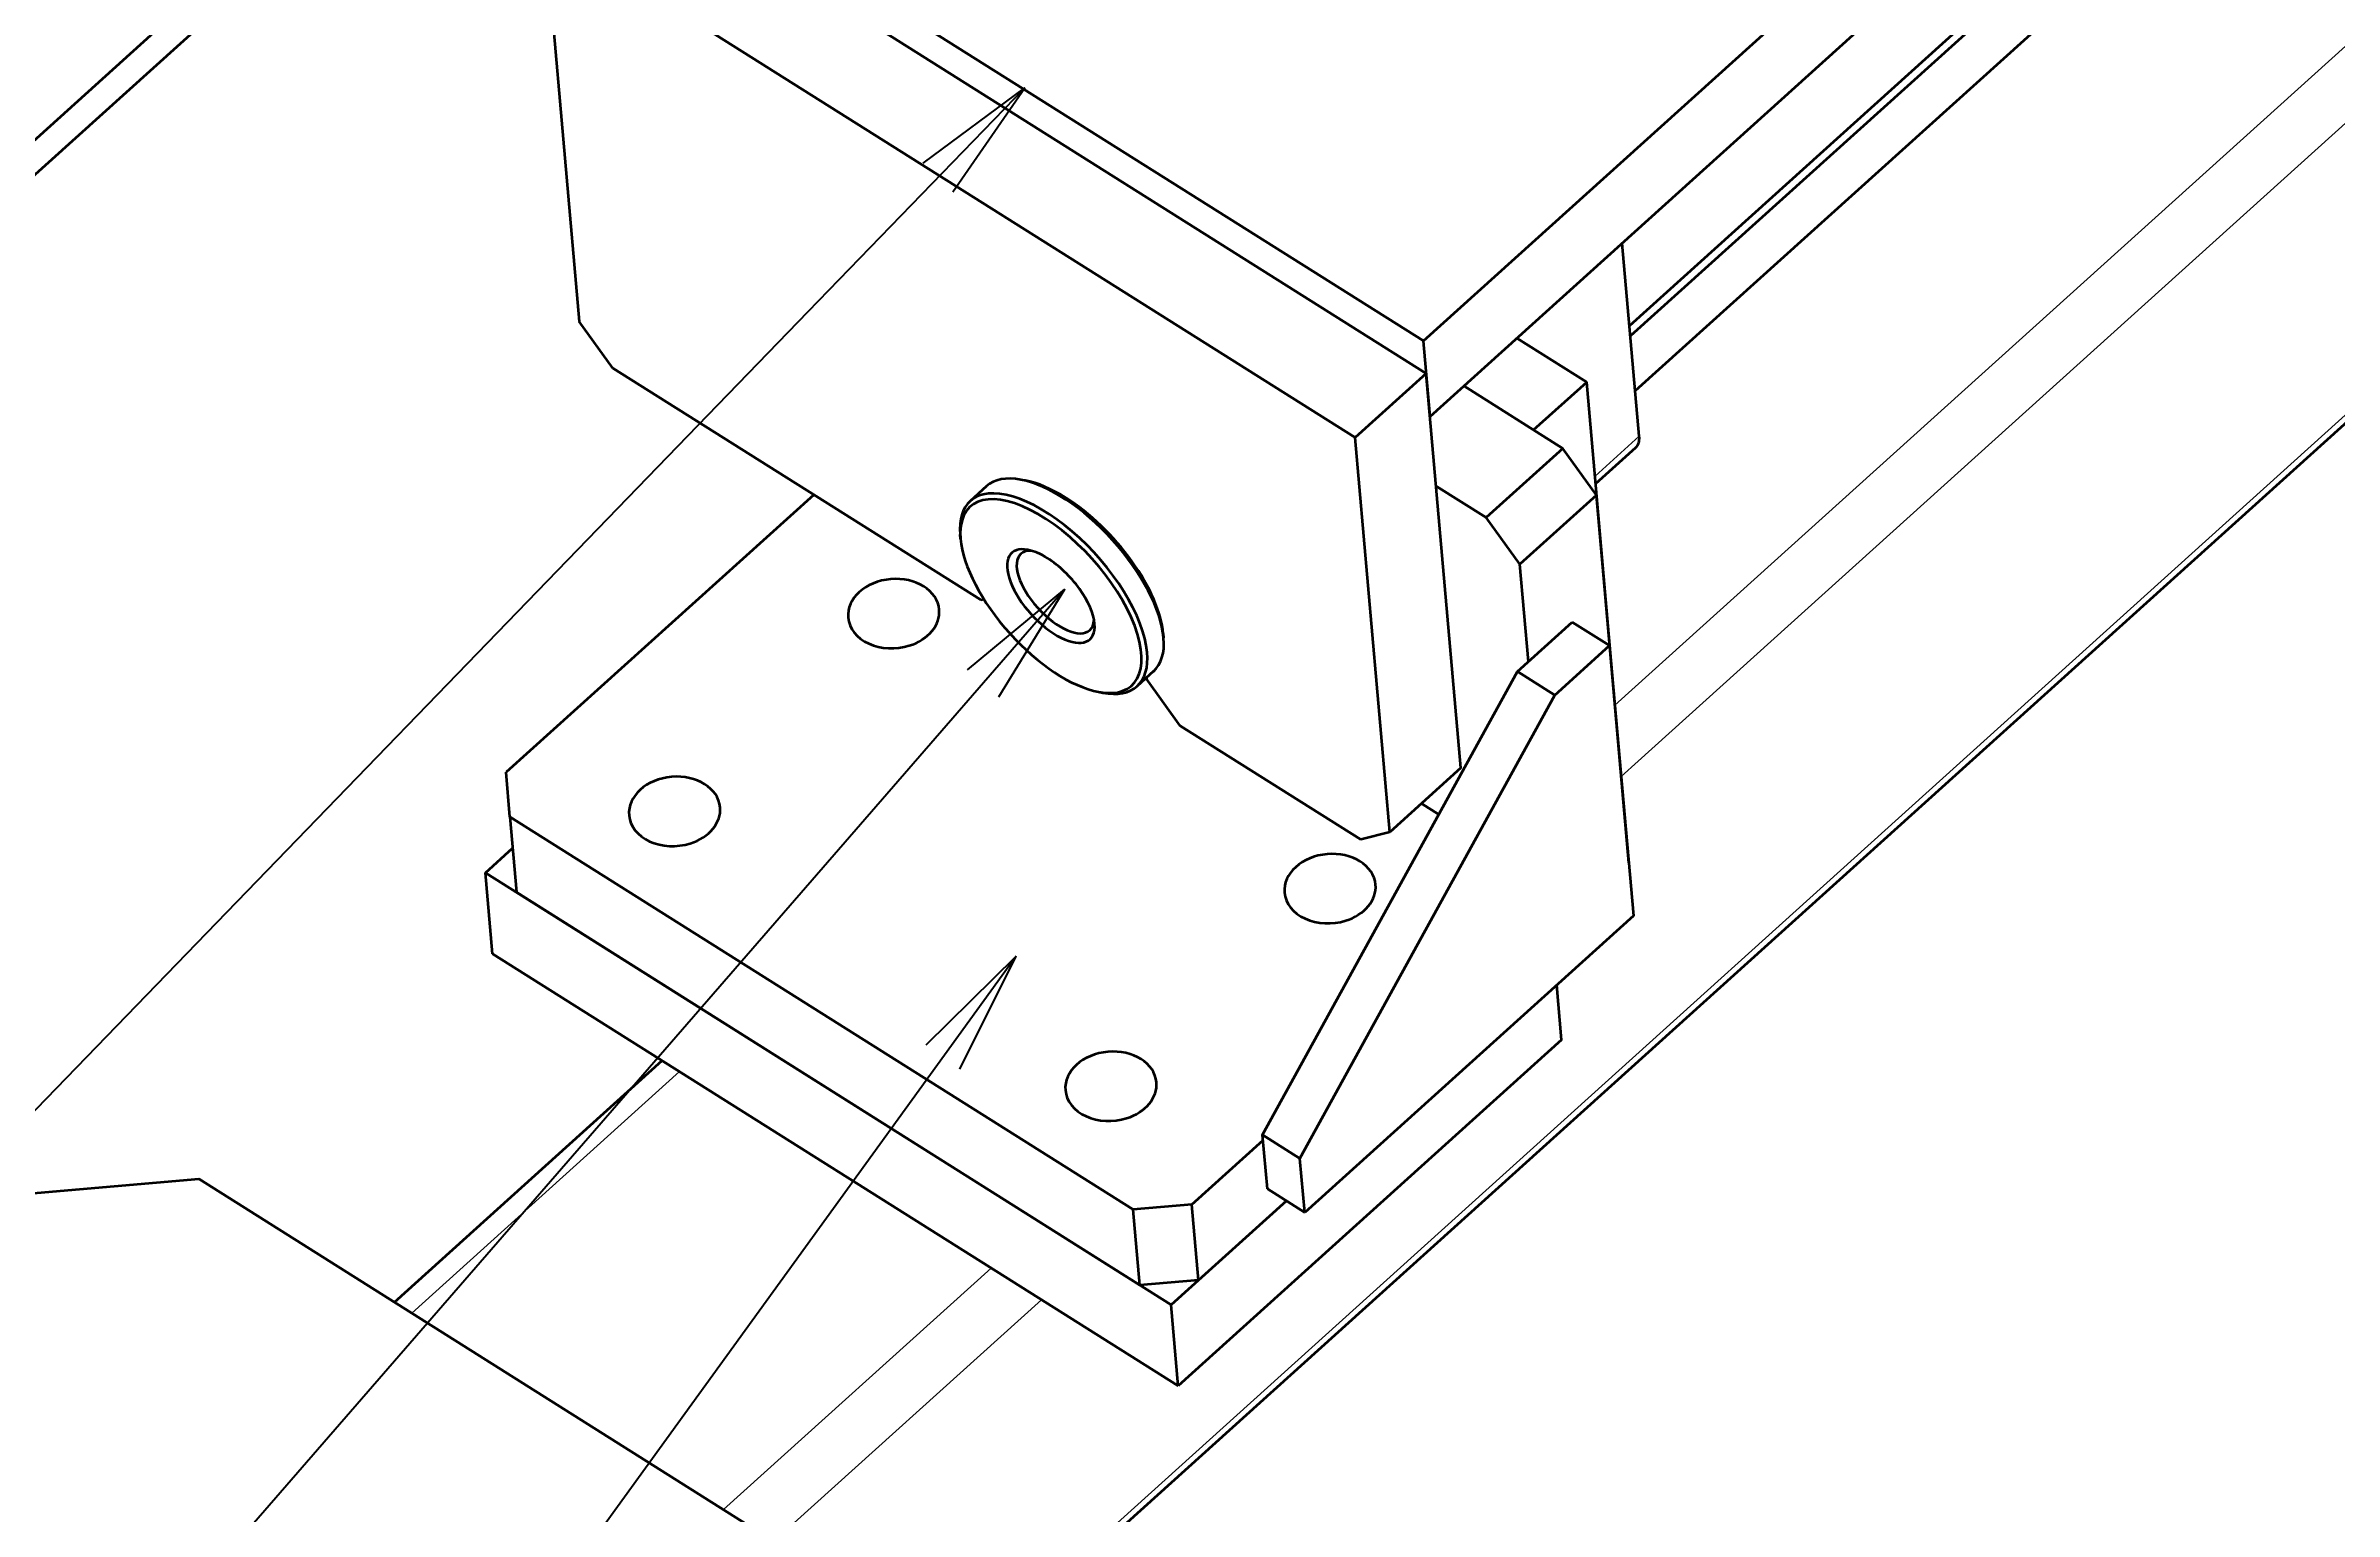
# Model space of a CAD drawing. Header units: millimetres. Extents: x -10155 to 20189, y -25550 to -22580.
# Drawn here: x -7342.9 to -7067.6, y -24746.6 to -24570.2 of the extents above; entities that cross this region are included whole.
import ezdxf

# ---------------------------------------------------------------- set-up
doc = ezdxf.new("R2010")
doc.units = ezdxf.units.MM
doc.layers.add('word_dim', color=253, linetype='Continuous')
doc.styles.get("Standard").update_dxf_attribs({"font": 'romans.shx', "bigfont": 'bigfont.shx'})
doc.dimstyles.new('RS-1-5', dxfattribs={"dimscale": 5, "dimtxt": 3.5, "dimasz": 3, "dimexe": 1, "dimexo": 0, "dimgap": 1, "dimtad": 3, "dimdsep": 46, "dimtxsty": 'Standard', "dimblk1": 'OPEN', "dimblk2": 'OPEN', "dimsah": 1, "dimcen": 0, "dimclrd": 256, "dimclre": 256, "dimclrt": 3, "dimadec": 0, "dimazin": 0, "dimtfac": 1, "dimtmove": 0, "dimatfit": 3, "dimldrblk": 'OPEN', "dimfxl": 0, "dimtolj": 1, "dimtzin": 0, "dimarcsym": 0})

# ---------------------------------------------------------------- blocks, each defined once
blk = doc.blocks.new('aa1')
for p, q in [((0, 0), (-1, 0)), ((-0.4, 0.0667), (0, 0)), ((-0.4, -0.0667), (0, 0))]:
    blk.add_line(p, q)
blk = doc.blocks.new('aa2')
blk.add_circle((0, 0), 1)
blk = doc.blocks.new('*D762')
at = {"layer": 'DEFPOINTS', "color": 0, "linetype": 'Continuous', "ltscale": 2}
for p in [(-7226.16, -24679.76), (-7646.6, -25260.56), (-7646.6, -25260.56)]:
    blk.add_point(p, dxfattribs=at)
at = {"layer": 'word_dim', "linetype": 'Continuous', "lineweight": -2, "ltscale": 2}
blk.add_line((-7248.15, -24710.13), (-7624.61, -25230.18), dxfattribs=at)
at = {"layer": 'word_dim', "linetype": 'Continuous', "lineweight": -2, "ltscale": 2, "xscale": 37.5, "yscale": 37.5, "zscale": 37.5}
for name, p, rotation in [('aa1', (-7226.16, -24679.76), 54.0989427561739), ('aa2', (-7646.6, -25260.56), 234.0989427561739)]:
    blk.add_blockref(name, p, dxfattribs=dict(at, rotation=rotation))
at = {"layer": 'word_dim', "color": 3, "linetype": 'Continuous', "ltscale": 2, "insert": (-7436.38, -24970.16), "char_height": 0.000005, "attachment_point": 5, "rotation": 54.0989}
blk.add_mtext('\\A1;717.01', dxfattribs=at)
blk = doc.blocks.new('_Open')
at = {"color": 0, "lineweight": -2}
for p, q in [((-1, 0.1667), (0, 0)), ((-1, -0.1667), (0, 0)), ((0, 0), (-1, 0))]:
    blk.add_line(p, q, dxfattribs=at)
blk = doc.blocks.new('*D763')
at = {"layer": 'DEFPOINTS', "color": 0, "linetype": 'Continuous', "ltscale": 2}
for p in [(-7225.14, -24575.3), (-7783.86, -25152.45), (-7783.86, -25152.45)]:
    blk.add_point(p, dxfattribs=at)
at = {"layer": 'word_dim', "linetype": 'Continuous', "lineweight": -2, "ltscale": 2}
blk.add_line((-7251.23, -24602.24), (-7757.78, -25125.51), dxfattribs=at)
at = {"layer": 'word_dim', "linetype": 'Continuous', "lineweight": -2, "ltscale": 2, "xscale": 37.5, "yscale": 37.5, "zscale": 37.5}
for name, p, rotation in [('aa1', (-7225.14, -24575.3), 45.92974469953645), ('aa2', (-7783.86, -25152.45), 225.9297446995365)]:
    blk.add_blockref(name, p, dxfattribs=dict(at, rotation=rotation))
at = {"layer": 'word_dim', "color": 3, "linetype": 'Continuous', "ltscale": 2, "insert": (-7504.5, -24863.87), "char_height": 0.000005, "attachment_point": 5, "rotation": 45.9297}
blk.add_mtext('\\A1;803.29', dxfattribs=at)
blk = doc.blocks.new('A$C43226BF8')
at = {"color": 7, "lineweight": 35}
for p, q in [((470.26, -420.52), (162.53, -698.21)), ((162.87, -702.11), (473.01, -422.25)), ((431.25, -630.67), (612.62, -467.01)), ((432.05, -639.78), (613.43, -476.11)), ((361.11, -803.96), (722.08, -478.23)), ((597.85, -500.92), (456.05, -628.87)), ((598.7, -501.45), (456.16, -630.08)), ((603.35, -504.39), (456.74, -636.69)), ((333.74, -569.23), (431.25, -630.67)), ((334.09, -573.13), (431.59, -634.58)), ((325.52, -580.86), (423.03, -642.31)), ((325.52, -580.86), (329.7, -628.34)), ((457.22, -642.14), (455.17, -618.91)), ((377.99, -661.84), (333.73, -633.96)), ((435.77, -682.06), (431.59, -634.58)), ((454.05, -671.4), (450.9, -635.63)), ((427.21, -689.79), (423.03, -642.31)), ((357.9, -649.18), (320.89, -682.58)), ((455.96, -693.46), (452.07, -649.23)), ((453.65, -667.34), (456.51, -699.86)), ((411.9, -726.19), (442.56, -670.45)), ((416.4, -729.03), (447.06, -673.28)), ((423.74, -690.68), (401.99, -676.97)), ((396.35, -735.18), (321.34, -687.92)), ((400.9, -746.65), (318.4, -694.66)), ((397.15, -744.29), (322.15, -697.02)), ((456.51, -699.86), (416.98, -735.53)), ((401.76, -756.41), (319.25, -704.42)), ((447.88, -714.79), (401.76, -756.41)), ((307.45, -746.33), (339.65, -717.27)), ((241.66, -735.17), (283.93, -731.51)), ((283.93, -731.51), (358.94, -778.78))]:
    blk.add_line(p, q, dxfattribs=at)
at = {"color": 7, "lineweight": 13}
for p, q in [((361.03, -803.04), (721.44, -477.83)), ((454.3, -674.52), (623.53, -521.81)), ((455.05, -683.1), (632.08, -523.35)), ((309.55, -747.66), (341.76, -718.6)), ((347.06, -771.29), (379.26, -742.23)), ((353.1, -775.1), (385.3, -746.04))]:
    blk.add_line(p, q, dxfattribs=at)
at = {"color": 7, "lineweight": 35, "ltscale": 0.172897}
blk.add_line((333.73, -633.96), (329.7, -628.34), dxfattribs=at)
at = {"color": 7, "lineweight": 35, "ltscale": 0.24793}
blk.add_line((450.9, -635.63), (442.51, -630.34), dxfattribs=at)
at = {"color": 7, "lineweight": 35, "ltscale": 0.228535}
for p, q in [((432.05, -639.78), (431.25, -630.67)), ((321.34, -687.92), (322.15, -697.02)), ((397.15, -744.29), (396.35, -735.18))]:
    blk.add_line(p, q, dxfattribs=at)
at = {"color": 7, "lineweight": 35, "ltscale": 0.288435}
blk.add_line((431.59, -634.58), (423.03, -642.31), dxfattribs=at)
at = {"color": 7, "lineweight": 35, "ltscale": 0.215127}
blk.add_line((444.51, -641.39), (450.9, -635.63), dxfattribs=at)
at = {"color": 7, "lineweight": 35, "ltscale": 0.35198}
blk.add_line((448.03, -643.61), (436.12, -636.1), dxfattribs=at)
at = {"color": 7, "lineweight": 35, "ltscale": 0.310624}
for p, q in [((448.03, -643.61), (438.81, -651.93)), ((452.07, -649.23), (442.85, -657.55))]:
    blk.add_line(p, q, dxfattribs=at)
at = {"color": 7, "lineweight": 35, "ltscale": 0.172893}
for p, q in [((452.07, -649.23), (448.03, -643.61)), ((442.85, -657.55), (438.81, -651.93)), ((401.99, -676.97), (397.95, -671.35))]:
    blk.add_line(p, q, dxfattribs=at)
at = {"color": 7, "lineweight": 13, "ltscale": 0.179138}
blk.add_line((457.22, -642.14), (451.9, -646.94), dxfattribs=at)
at = {"color": 7, "lineweight": 35, "ltscale": 0.162943}
blk.add_line((451.98, -647.85), (456.82, -643.49), dxfattribs=at)
at = {"color": 7, "lineweight": 35, "ltscale": 0.06656}
blk.add_line((378.69, -648.16), (376.72, -649.94), dxfattribs=at)
at = {"color": 7, "lineweight": 35, "ltscale": 0.013407}
blk.add_line((383.35, -647.48), (382.82, -647.38), dxfattribs=at)
at = {"color": 7, "lineweight": 35, "ltscale": 0.178002}
blk.add_line((438.81, -651.93), (432.79, -648.14), dxfattribs=at)
at = {"color": 7, "lineweight": 35, "ltscale": 0.013409}
for p, q in [((375.56, -654.5), (375.51, -653.97)), ((399.95, -665.87), (400, -666.41))]:
    blk.add_line(p, q, dxfattribs=at)
at = {"color": 7, "lineweight": 35, "ltscale": 0.293832}
blk.add_line((443.88, -669.26), (442.85, -657.55), dxfattribs=at)
at = {"color": 7, "lineweight": 35, "ltscale": 0.009514}
blk.add_line((377.99, -661.84), (378.36, -661.75), dxfattribs=at)
at = {"color": 7, "lineweight": 35, "ltscale": 0.221876}
blk.add_line((442.56, -670.45), (449.15, -664.5), dxfattribs=at)
at = {"color": 7, "lineweight": 35, "ltscale": 0.132982}
for p, q in [((449.15, -664.5), (453.65, -667.34)), ((416.4, -729.03), (411.9, -726.19))]:
    blk.add_line(p, q, dxfattribs=at)
at = {"color": 7, "lineweight": 35, "ltscale": 0.221878}
blk.add_line((447.06, -673.28), (453.65, -667.34), dxfattribs=at)
at = {"color": 7, "lineweight": 35, "ltscale": 0.066564}
blk.add_line((398.79, -670.43), (396.82, -672.22), dxfattribs=at)
at = {"color": 7, "lineweight": 35, "ltscale": 0.003793}
blk.add_line((397.94, -671.2), (397.95, -671.35), dxfattribs=at)
at = {"color": 7, "lineweight": 35, "ltscale": 0.132984}
for p, q in [((447.06, -673.28), (442.56, -670.45)), ((412.48, -732.7), (416.98, -735.53))]:
    blk.add_line(p, q, dxfattribs=at)
at = {"color": 7, "lineweight": 35, "ltscale": 0.000862201}
blk.add_line((454.02, -671.42), (454.05, -671.4), dxfattribs=at)
at = {"color": 7, "lineweight": 35, "ltscale": 0.013408}
blk.add_line((392.16, -672.9), (392.69, -673), dxfattribs=at)
at = {"color": 7, "lineweight": 35, "ltscale": 0.13389}
blk.add_line((321.34, -687.92), (320.89, -682.58), dxfattribs=at)
at = {"color": 7, "lineweight": 35, "ltscale": 0.288438}
for p, q in [((435.77, -682.06), (427.21, -689.79)), ((403.39, -734.57), (411.96, -726.84))]:
    blk.add_line(p, q, dxfattribs=at)
at = {"color": 7, "lineweight": 35, "ltscale": 0.061364}
blk.add_line((431.02, -686.35), (433.1, -687.65), dxfattribs=at)
at = {"color": 7, "lineweight": 35, "ltscale": 0.089409}
blk.add_line((427.21, -689.79), (423.74, -690.68), dxfattribs=at)
at = {"color": 7, "lineweight": 35, "ltscale": 0.110506}
blk.add_line((318.4, -694.66), (321.68, -691.7), dxfattribs=at)
at = {"color": 7, "lineweight": 35, "ltscale": 0.000516505}
blk.add_line((455.95, -693.47), (455.96, -693.46), dxfattribs=at)
at = {"color": 7, "lineweight": 35, "ltscale": 0.244861}
blk.add_line((319.25, -704.42), (318.4, -694.66), dxfattribs=at)
at = {"color": 7, "lineweight": 35, "ltscale": 0.166189}
blk.add_line((447.88, -714.79), (447.3, -708.17), dxfattribs=at)
at = {"color": 7, "lineweight": 35, "ltscale": 0.163238}
blk.add_line((412.48, -732.7), (411.9, -726.19), dxfattribs=at)
at = {"color": 7, "lineweight": 35, "ltscale": 0.163241}
blk.add_line((416.98, -735.53), (416.4, -729.03), dxfattribs=at)
at = {"color": 7, "lineweight": 35, "ltscale": 0.176775}
for p, q in [((403.39, -734.57), (396.35, -735.18)), ((404.2, -743.68), (397.15, -744.29))]:
    blk.add_line(p, q, dxfattribs=at)
at = {"color": 7, "lineweight": 35, "ltscale": 0.466884}
blk.add_line((414.77, -734.14), (400.9, -746.65), dxfattribs=at)
at = {"color": 7, "lineweight": 35, "ltscale": 0.228538}
blk.add_line((404.2, -743.68), (403.39, -734.57), dxfattribs=at)
at = {"color": 7, "lineweight": 35, "ltscale": 0.355933}
blk.add_line((404.2, -743.68), (414.77, -734.14), dxfattribs=at)
at = {"color": 7, "lineweight": 35, "ltscale": 0.244858}
blk.add_line((401.76, -756.41), (400.9, -746.65), dxfattribs=at)
at = {"color": 7, "lineweight": 35}
for centre, major_axis, ratio, start_param, end_param in [((453.47, -639.78), (-3.35, 3.71), 0.460812, 3.141637, 3.689913), ((386.44, -661.38), (9.71, -10.77), 0.460812, 5.737153, 9.970842), ((386.77, -661.08), (10.05, -11.14), 0.460812, 0.54832, 3.141596), ((388.74, -659.3), (10.05, -11.14), 0.460812, 2.595561, 3.141596), ((388.74, -659.3), (10.05, -11.14), 0.460812, 0.54832, 2.595561), ((389.07, -659), (9.71, -10.77), 0.460812, 2.119117, 2.595561), ((389.07, -659), (9.71, -10.77), 0.460812, 0.546064, 2.119117), ((386.77, -661.08), (10.05, -11.14), 0.460812, 3.141596, 3.687656), ((386.44, -661.38), (9.71, -10.77), 0.460812, 3.687656, 5.737153), ((386.44, -661.38), (4.69, -5.2), 0.460812, 2.595561, 6.829249), ((386.97, -660.89), (4.15, -4.59), 0.460812, 3.141596, 6.283188), ((386.97, -660.89), (4.15, -4.59), 0.460812, 2.701137, 3.141596), ((386.44, -661.38), (4.69, -5.2), 0.460812, 2.119117, 2.595561), ((386.44, -661.38), (4.69, -5.2), 0.460812, 0.546064, 2.119117), ((367.52, -663.49), (5.48, 0.48), 0.757392, 0.000016, 3.141608), ((367.52, -663.49), (5.48, 0.48), 0.757392, 4.995837, 6.283201), ((367.52, -663.49), (5.48, 0.48), 0.757392, 3.141608, 4.995837), ((386.97, -660.89), (4.15, -4.59), 0.460812, 0.000003, 0.437254), ((386.77, -661.08), (10.05, -11.14), 0.460812, 0.000003, 0.54832), ((388.74, -659.3), (10.05, -11.14), 0.460812, 0.000003, 0.546064), ((388.74, -659.3), (10.05, -11.14), 0.460812, 0.546064, 0.54832), ((386.77, -661.08), (10.05, -11.14), 0.460812, 5.737153, 6.283188), ((341.16, -687.28), (5.48, 0.48), 0.757392, 0.000016, 3.141608), ((341.16, -687.28), (5.48, 0.48), 0.757392, 3.141608, 4.995837), ((341.16, -687.28), (5.48, 0.48), 0.757392, 4.995837, 6.283201), ((420.02, -696.58), (5.48, 0.48), 0.757392, 0.000016, 3.141608), ((420.02, -696.58), (5.48, 0.48), 0.757392, 4.995837, 6.283201), ((420.02, -696.58), (5.48, 0.48), 0.757392, 3.141608, 4.995837), ((393.66, -720.36), (5.48, 0.48), 0.757392, 0.000016, 3.141608), ((393.66, -720.36), (5.48, 0.48), 0.757392, 3.141608, 4.995837), ((393.66, -720.36), (5.48, 0.48), 0.757392, 4.995837, 6.283201)]:
    blk.add_ellipse(centre, major_axis=major_axis, ratio=ratio, start_param=start_param, end_param=end_param, dxfattribs=at)
blk = doc.blocks.new('*D838')
at = {"layer": 'DEFPOINTS', "color": 0, "linetype": 'Continuous', "ltscale": 2}
for p in [(-7220.31, -24635.61), (-7718.12, -25208.77), (-7718.12, -25208.77)]:
    blk.add_point(p, dxfattribs=at)
at = {"layer": 'word_dim', "linetype": 'Continuous', "lineweight": -2, "ltscale": 2}
blk.add_line((-7244.9, -24663.92), (-7693.53, -25180.46), dxfattribs=at)
at = {"layer": 'word_dim', "linetype": 'Continuous', "lineweight": -2, "ltscale": 2, "xscale": 37.5, "yscale": 37.5, "zscale": 37.5}
for name, p, rotation in [('aa1', (-7220.31, -24635.61), 49.02477972592645), ('aa2', (-7718.12, -25208.77), 229.0247797259264)]:
    blk.add_blockref(name, p, dxfattribs=dict(at, rotation=rotation))
at = {"layer": 'word_dim', "color": 3, "linetype": 'Continuous', "ltscale": 2, "insert": (-7469.21, -24922.19), "char_height": 0.000005, "attachment_point": 5, "rotation": 49.0248}
blk.add_mtext('\\A1;759.16', dxfattribs=at)

msp = doc.modelspace()

# ---------------------------------------------------------------- block references
at = {"layer": 'word_dim', "linetype": 'Continuous', "ltscale": 2}
msp.add_blockref('A$C43226BF8', (-7608.428, -23975.061), dxfattribs=at)

# ---------------------------------------------------------------- dimensions: what is measured, and where the dimension line sits
at = {"layer": 'word_dim', "color": 3, "linetype": 'Continuous', "ltscale": 2}
for p1, p2, picture, middle in [((-7225.143, -24575.297), (-7783.865, -25152.452), '*D763', (-7504.504, -24863.875)), ((-7220.311, -24635.611), (-7718.116, -25208.77), '*D838', (-7469.213, -24922.19)), ((-7226.158, -24679.755), (-7646.604, -25260.556), '*D762', (-7436.381, -24970.156))]:
    dim = msp.add_aligned_dim(p1=p1, p2=p2, distance=0, dimstyle='RS-1-5', override={"dimtxt": 1e-06, "dimasz": 7.5, "dimgap": 0, "dimblk1": 'aa1', "dimblk2": 'aa2', "dimse1": 1, "dimse2": 1}, dxfattribs=at)
    dim.commit()
    dim.dimension.update_dxf_attribs({"geometry": picture, "text_midpoint": middle})

doc.saveas('drawing.dxf')
